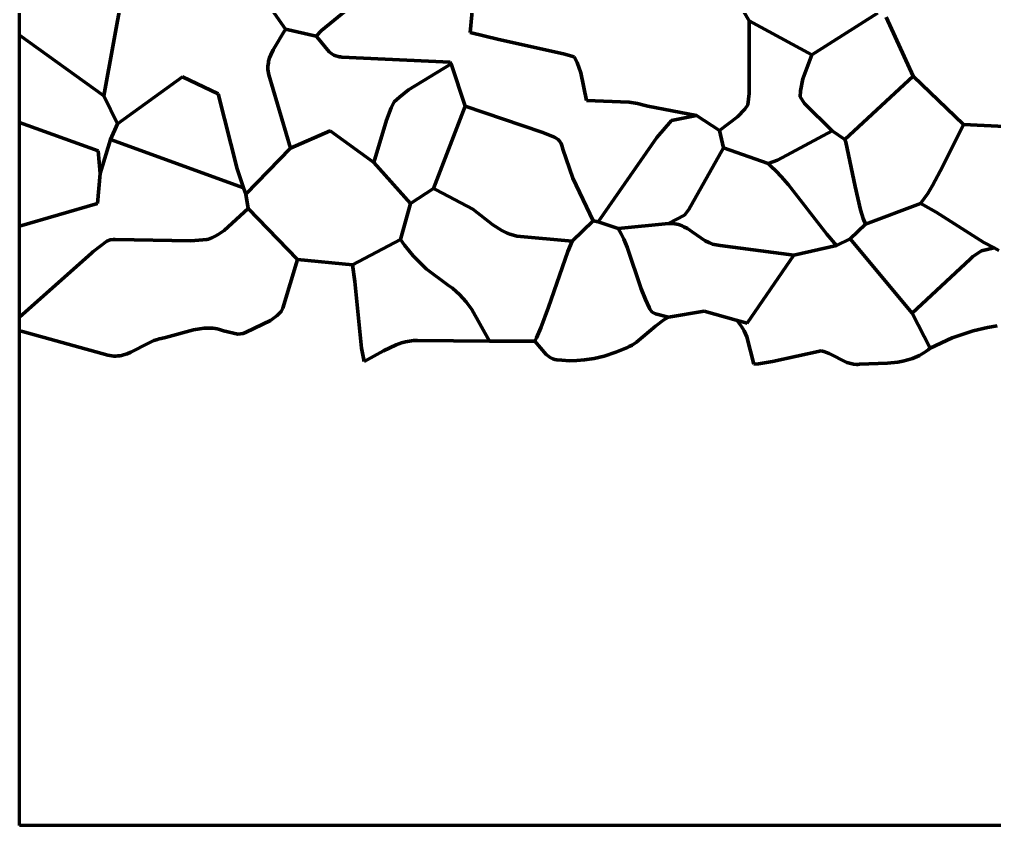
# Model space of a CAD drawing. Header units: millimetres. Extents: x 0 to 10.4, y 0 to 7.8.
# Drawn here: x 0 to 3.402, y 0 to 2.813 of the extents above; entities that cross this region are included whole.
import ezdxf

# ---------------------------------------------------------------- set-up
doc = ezdxf.new("R2010")
doc.units = ezdxf.units.MM
for name, color, linetype, lineweight in [('color#0e0e0eff', 7, 'CONTINUOUS', 100), ('color#171717ff', 7, 'CONTINUOUS', 100), ('color#181818ff', 7, 'CONTINUOUS', 100), ('color#1a1a1aff', 7, 'CONTINUOUS', 100), ('color#1c1c1cff', 7, 'CONTINUOUS', 100), ('color#1f1f1fff', 7, 'CONTINUOUS', 100), ('color#222222ff', 7, 'CONTINUOUS', 100), ('color#242424ff', 7, 'CONTINUOUS', 100), ('color#2a2a2aff', 7, 'CONTINUOUS', 100), ('color#2c2c2cff', 7, 'CONTINUOUS', 100), ('color#2e2e2eff', 7, 'CONTINUOUS', 100), ('color#323232ff', 7, 'CONTINUOUS', 100), ('color#353535ff', 7, 'CONTINUOUS', 100), ('color#383838ff', 7, 'CONTINUOUS', 100), ('color#3c3c3cff', 7, 'CONTINUOUS', 100), ('color#3e3e3eff', 7, 'CONTINUOUS', 100), ('color#424242ff', 7, 'CONTINUOUS', 100), ('color#464646ff', 7, 'CONTINUOUS', 100), ('color#474747ff', 7, 'CONTINUOUS', 100), ('color#494949ff', 7, 'CONTINUOUS', 100), ('color#4a4a4aff', 7, 'CONTINUOUS', 100), ('color#555555ff', 7, 'CONTINUOUS', 100), ('color#585858ff', 7, 'CONTINUOUS', 100), ('color#606060ff', 7, 'CONTINUOUS', 100), ('color#626262ff', 7, 'CONTINUOUS', 100), ('color#737373ff', 7, 'CONTINUOUS', 100)]:
    doc.layers.add(name, color=color, linetype=linetype, lineweight=lineweight)

msp = doc.modelspace()

# ---------------------------------------------------------------- linework, layer by layer
at = {"layer": 'color#0e0e0eff'}
for p, q in [((0.9182, 1.8061), (0.9704, 1.9756)), ((0.9704, 1.9756), (1.1619, 1.9575)), ((1.1619, 1.9575), (1.1699, 1.8993)), ((1.1699, 1.8993), (1.1936, 1.6657)), ((0.9128, 1.7941), (0.9182, 1.8061)), ((0.8758, 1.7622), (0.8992, 1.78)), ((0.8992, 1.78), (0.9128, 1.7941)), ((2.2478, 1.765), (2.2638, 1.7743)), ((2.2638, 1.7743), (2.3886, 1.7951)), ((2.3886, 1.7951), (2.5005, 1.7642)), ((0.6294, 1.7342), (0.6445, 1.7359)), ((0.6445, 1.7359), (0.6597, 1.7365)), ((0.6597, 1.7365), (0.6672, 1.7363)), ((0.6672, 1.7363), (0.6747, 1.7357)), ((0.6747, 1.7357), (0.6823, 1.7348)), ((0.7914, 1.7215), (0.8758, 1.7622)), ((2.1532, 1.6871), (2.2185, 1.7429)), ((2.2185, 1.7429), (2.2478, 1.765)), ((2.5005, 1.7642), (2.5046, 1.7599)), ((2.5046, 1.7599), (2.5123, 1.751)), ((2.5123, 1.751), (2.5191, 1.7416)), ((2.5191, 1.7416), (2.528, 1.7268)), ((3.3272, 1.7272), (3.3771, 1.7388)), ((3.3771, 1.7388), (3.4108, 1.7436)), ((0, 0), (0, 1.7262)), ((0, 1.7262), (0.0108, 1.7238)), ((0.0108, 1.7238), (0.3084, 1.6416)), ((0.4945, 1.7002), (0.5092, 1.7034)), ((0.5092, 1.7034), (0.6067, 1.73)), ((0.6067, 1.73), (0.6294, 1.7342)), ((0.6823, 1.7348), (0.6898, 1.7335)), ((0.6898, 1.7335), (0.6973, 1.7317)), ((0.6973, 1.7317), (0.7048, 1.7295)), ((0.7048, 1.7295), (0.7123, 1.7269)), ((0.7123, 1.7269), (0.7614, 1.7152)), ((0.7614, 1.7152), (0.7807, 1.7172)), ((0.7807, 1.7172), (0.7914, 1.7215)), ((2.528, 1.7268), (2.5376, 1.706)), ((2.5376, 1.706), (2.5619, 1.6105)), ((3.1767, 1.6661), (3.2543, 1.7019)), ((3.2543, 1.7019), (3.3272, 1.7272)), ((0.3879, 1.6519), (0.4495, 1.684)), ((0.4495, 1.684), (0.4684, 1.6924)), ((0.4684, 1.6924), (0.4813, 1.6969)), ((0.4813, 1.6969), (0.4878, 1.6987)), ((0.4878, 1.6987), (0.4945, 1.7002)), ((1.2695, 1.6569), (1.3136, 1.6781)), ((1.3136, 1.6781), (1.3332, 1.6849)), ((1.3332, 1.6849), (1.3466, 1.6885)), ((1.3466, 1.6885), (1.3603, 1.691)), ((1.3603, 1.691), (1.3742, 1.6925)), ((1.3742, 1.6925), (1.3813, 1.6928)), ((1.3813, 1.6928), (1.3885, 1.6927)), ((1.3885, 1.6927), (1.6401, 1.6902)), ((1.6401, 1.6902), (1.7976, 1.6907)), ((1.7976, 1.6907), (1.8375, 1.6444)), ((2.081, 1.6519), (2.1212, 1.6688)), ((2.1212, 1.6688), (2.1269, 1.6714)), ((2.1269, 1.6714), (2.1378, 1.6772)), ((2.1378, 1.6772), (2.1532, 1.6871)), ((0.3084, 1.6416), (0.3155, 1.64)), ((0.3155, 1.64), (0.3226, 1.639)), ((0.3226, 1.639), (0.3295, 1.6385)), ((0.3295, 1.6385), (0.3363, 1.6385)), ((0.3363, 1.6385), (0.343, 1.6389)), ((0.343, 1.6389), (0.3496, 1.6398)), ((0.3496, 1.6398), (0.3562, 1.641)), ((0.3562, 1.641), (0.3626, 1.6426)), ((0.3626, 1.6426), (0.3754, 1.6467)), ((0.3754, 1.6467), (0.3879, 1.6519)), ((1.1936, 1.6657), (1.2021, 1.6195)), ((1.2021, 1.6195), (1.2695, 1.6569)), ((1.8375, 1.6444), (1.8515, 1.6338)), ((1.8515, 1.6338), (1.8609, 1.6292)), ((2.0054, 1.6303), (2.0394, 1.6384)), ((2.0394, 1.6384), (2.081, 1.6519)), ((2.6276, 1.6196), (2.7974, 1.6573)), ((2.7974, 1.6573), (2.8068, 1.655)), ((2.8068, 1.655), (2.8251, 1.648)), ((2.8251, 1.648), (2.8868, 1.6167)), ((3.1157, 1.6301), (3.1239, 1.6332)), ((3.1239, 1.6332), (3.1319, 1.6367)), ((3.1319, 1.6367), (3.1398, 1.6405)), ((3.1398, 1.6405), (3.1476, 1.6447)), ((3.1476, 1.6447), (3.1551, 1.6494)), ((3.1551, 1.6494), (3.1625, 1.6545)), ((3.1625, 1.6545), (3.1697, 1.66)), ((3.1697, 1.66), (3.1767, 1.6661)), ((1.8609, 1.6292), (1.8677, 1.627)), ((1.8677, 1.627), (1.8751, 1.6257)), ((1.8751, 1.6257), (1.8925, 1.6237)), ((1.8925, 1.6237), (1.9186, 1.6223)), ((1.9186, 1.6223), (1.9448, 1.6227)), ((1.9448, 1.6227), (1.9709, 1.6249)), ((1.9709, 1.6249), (2.0054, 1.6303)), ((2.5619, 1.6105), (2.5785, 1.6119)), ((2.5785, 1.6119), (2.6276, 1.6196)), ((2.8868, 1.6167), (2.9007, 1.6123)), ((2.9007, 1.6123), (2.9102, 1.6103)), ((2.9102, 1.6103), (2.9201, 1.6095)), ((2.9201, 1.6095), (2.9252, 1.6095)), ((2.9252, 1.6095), (2.9303, 1.6098)), ((2.9303, 1.6098), (3.0286, 1.614)), ((3.0286, 1.614), (3.0643, 1.6178)), ((3.0643, 1.6178), (3.0818, 1.6208)), ((3.0818, 1.6208), (3.0989, 1.6249)), ((3.0989, 1.6249), (3.1074, 1.6273)), ((3.1074, 1.6273), (3.1157, 1.6301)), ((10.4167, 0), (0, 0))]:
    msp.add_line(p, q, dxfattribs=at)
at = {"layer": 'color#171717ff'}
for p, q in [((0.7136, 2.0772), (0.7982, 2.1531)), ((0.7982, 2.1531), (0.9704, 1.9756)), ((0.6931, 2.0629), (0.7136, 2.0772)), ((0.3042, 2.0398), (0.3166, 2.0441)), ((0.3166, 2.0441), (0.3267, 2.0454)), ((0.3267, 2.0454), (0.3337, 2.0453)), ((0.3337, 2.0453), (0.5982, 2.0411)), ((0.5982, 2.0411), (0.6532, 2.0451)), ((0.6532, 2.0451), (0.6593, 2.0469)), ((0.6593, 2.0469), (0.6711, 2.0514)), ((0.6711, 2.0514), (0.6823, 2.0567)), ((0.6823, 2.0567), (0.6931, 2.0629)), ((0.2559, 2.0025), (0.3042, 2.0398)), ((0, 1.7738), (0.2509, 1.9983)), ((0.2509, 1.9983), (0.2559, 2.0025)), ((0.9704, 1.9756), (0.9182, 1.8061)), ((0.9182, 1.8061), (0.9128, 1.7941)), ((0, 1.7262), (0, 1.7738)), ((0.8992, 1.78), (0.8758, 1.7622)), ((0.9128, 1.7941), (0.8992, 1.78)), ((0.6445, 1.7359), (0.6294, 1.7342)), ((0.6597, 1.7365), (0.6445, 1.7359)), ((0.6672, 1.7363), (0.6597, 1.7365)), ((0.6747, 1.7357), (0.6672, 1.7363)), ((0.6823, 1.7348), (0.6747, 1.7357)), ((0.8758, 1.7622), (0.7914, 1.7215)), ((0.0108, 1.7238), (0, 1.7262)), ((0.3084, 1.6416), (0.0108, 1.7238)), ((0.5092, 1.7034), (0.4945, 1.7002)), ((0.6067, 1.73), (0.5092, 1.7034)), ((0.6294, 1.7342), (0.6067, 1.73)), ((0.6898, 1.7335), (0.6823, 1.7348)), ((0.6973, 1.7317), (0.6898, 1.7335)), ((0.7048, 1.7295), (0.6973, 1.7317)), ((0.7123, 1.7269), (0.7048, 1.7295)), ((0.7614, 1.7152), (0.7123, 1.7269)), ((0.7807, 1.7172), (0.7614, 1.7152)), ((0.7914, 1.7215), (0.7807, 1.7172)), ((0.4495, 1.684), (0.3879, 1.6519)), ((0.4684, 1.6924), (0.4495, 1.684)), ((0.4813, 1.6969), (0.4684, 1.6924)), ((0.4878, 1.6987), (0.4813, 1.6969)), ((0.4945, 1.7002), (0.4878, 1.6987)), ((0.3155, 1.64), (0.3084, 1.6416)), ((0.3226, 1.639), (0.3155, 1.64)), ((0.3295, 1.6385), (0.3226, 1.639)), ((0.3363, 1.6385), (0.3295, 1.6385)), ((0.343, 1.6389), (0.3363, 1.6385)), ((0.3496, 1.6398), (0.343, 1.6389)), ((0.3562, 1.641), (0.3496, 1.6398)), ((0.3626, 1.6426), (0.3562, 1.641)), ((0.3754, 1.6467), (0.3626, 1.6426)), ((0.3879, 1.6519), (0.3754, 1.6467))]:
    msp.add_line(p, q, dxfattribs=at)
at = {"layer": 'color#181818ff'}
for p, q in [((1.1619, 1.9575), (1.3288, 2.0449)), ((1.3288, 2.0449), (1.3427, 2.0251)), ((2.8501, 2.0249), (2.8987, 2.0475)), ((2.8987, 2.0475), (3.114, 1.7889)), ((1.3427, 2.0251), (1.3734, 1.988)), ((2.7014, 1.9907), (2.8501, 2.0249)), ((1.3734, 1.988), (1.4193, 1.9433)), ((2.5386, 1.7536), (2.7014, 1.9907)), ((1.1699, 1.8993), (1.1619, 1.9575)), ((1.4193, 1.9433), (1.4963, 1.8851)), ((1.1936, 1.6657), (1.1699, 1.8993)), ((1.4963, 1.8851), (1.5034, 1.8803)), ((1.5034, 1.8803), (1.5103, 1.8752)), ((1.5103, 1.8752), (1.5233, 1.8644)), ((1.5233, 1.8644), (1.5356, 1.8529)), ((1.5356, 1.8529), (1.5472, 1.8407)), ((1.5472, 1.8407), (1.558, 1.8279)), ((1.558, 1.8279), (1.578, 1.8008)), ((1.578, 1.8008), (1.6401, 1.6902)), ((3.114, 1.7889), (3.1767, 1.6661)), ((2.5046, 1.7599), (2.5005, 1.7642)), ((2.5005, 1.7642), (2.5386, 1.7536)), ((2.5123, 1.751), (2.5046, 1.7599)), ((2.5191, 1.7416), (2.5123, 1.751)), ((2.528, 1.7268), (2.5191, 1.7416)), ((2.5376, 1.706), (2.528, 1.7268)), ((2.5619, 1.6105), (2.5376, 1.706)), ((1.3136, 1.6781), (1.2695, 1.6569)), ((1.3332, 1.6849), (1.3136, 1.6781)), ((1.3466, 1.6885), (1.3332, 1.6849)), ((1.3603, 1.691), (1.3466, 1.6885)), ((1.3742, 1.6925), (1.3603, 1.691)), ((1.3813, 1.6928), (1.3742, 1.6925)), ((1.3885, 1.6927), (1.3813, 1.6928)), ((1.6401, 1.6902), (1.3885, 1.6927)), ((1.2021, 1.6195), (1.1936, 1.6657)), ((1.2695, 1.6569), (1.2021, 1.6195)), ((2.7974, 1.6573), (2.6276, 1.6196)), ((2.8068, 1.655), (2.7974, 1.6573)), ((2.8251, 1.648), (2.8068, 1.655)), ((2.8868, 1.6167), (2.8251, 1.648)), ((3.1239, 1.6332), (3.1157, 1.6301)), ((3.1319, 1.6367), (3.1239, 1.6332)), ((3.1398, 1.6405), (3.1319, 1.6367)), ((3.1476, 1.6447), (3.1398, 1.6405)), ((3.1551, 1.6494), (3.1476, 1.6447)), ((3.1625, 1.6545), (3.1551, 1.6494)), ((3.1697, 1.66), (3.1625, 1.6545)), ((3.1767, 1.6661), (3.1697, 1.66)), ((2.5785, 1.6119), (2.5619, 1.6105)), ((2.6276, 1.6196), (2.5785, 1.6119)), ((2.9007, 1.6123), (2.8868, 1.6167)), ((2.9102, 1.6103), (2.9007, 1.6123)), ((2.9201, 1.6095), (2.9102, 1.6103)), ((2.9252, 1.6095), (2.9201, 1.6095)), ((2.9303, 1.6098), (2.9252, 1.6095)), ((3.0286, 1.614), (2.9303, 1.6098)), ((3.0643, 1.6178), (3.0286, 1.614)), ((3.0818, 1.6208), (3.0643, 1.6178)), ((3.0989, 1.6249), (3.0818, 1.6208)), ((3.1074, 1.6273), (3.0989, 1.6249)), ((3.1157, 1.6301), (3.1074, 1.6273))]:
    msp.add_line(p, q, dxfattribs=at)
at = {"layer": 'color#1a1a1aff'}
for p, q in [((1.9283, 2.0392), (2.0019, 2.1109)), ((2.0019, 2.1109), (2.0185, 2.1073)), ((2.0185, 2.1073), (2.0891, 2.0834)), ((2.0891, 2.0834), (2.0991, 2.0654)), ((2.0991, 2.0654), (2.1081, 2.047)), ((2.1081, 2.047), (2.1201, 2.0189)), ((1.9131, 2.0038), (1.9283, 2.0392)), ((2.1201, 2.0189), (2.1693, 1.8737)), ((1.8462, 1.8096), (1.9131, 2.0038)), ((2.1693, 1.8737), (2.184, 1.8357)), ((1.819, 1.7375), (1.8462, 1.8096)), ((2.184, 1.8357), (2.1969, 1.8079)), ((2.1969, 1.8079), (2.1992, 1.8025)), ((2.1992, 1.8025), (2.2022, 1.7979)), ((2.2022, 1.7979), (2.2076, 1.7923)), ((2.2076, 1.7923), (2.2188, 1.7856)), ((2.2188, 1.7856), (2.2638, 1.7743)), ((2.2638, 1.7743), (2.2478, 1.765)), ((1.8033, 1.7023), (1.819, 1.7375)), ((2.2185, 1.7429), (2.1532, 1.6871)), ((2.2478, 1.765), (2.2185, 1.7429)), ((1.7976, 1.6907), (1.8033, 1.7023)), ((1.8375, 1.6444), (1.7976, 1.6907)), ((2.1212, 1.6688), (2.081, 1.6519)), ((2.1269, 1.6714), (2.1212, 1.6688)), ((2.1378, 1.6772), (2.1269, 1.6714)), ((2.1532, 1.6871), (2.1378, 1.6772)), ((1.8515, 1.6338), (1.8375, 1.6444)), ((1.8609, 1.6292), (1.8515, 1.6338)), ((2.0394, 1.6384), (2.0054, 1.6303)), ((2.081, 1.6519), (2.0394, 1.6384)), ((1.8677, 1.627), (1.8609, 1.6292)), ((1.8751, 1.6257), (1.8677, 1.627)), ((1.8925, 1.6237), (1.8751, 1.6257)), ((1.9186, 1.6223), (1.8925, 1.6237)), ((1.9448, 1.6227), (1.9186, 1.6223)), ((1.9709, 1.6249), (1.9448, 1.6227)), ((2.0054, 1.6303), (1.9709, 1.6249))]:
    msp.add_line(p, q, dxfattribs=at)
at = {"layer": 'color#1c1c1cff'}
for p, q in [((0.946, 2.3648), (1.0837, 2.4252)), ((1.0837, 2.4252), (1.236, 2.3137)), ((0.7902, 2.2036), (0.946, 2.3648)), ((1.236, 2.3137), (1.3638, 2.1709)), ((0.7982, 2.1531), (0.7902, 2.2036)), ((0.9704, 1.9756), (0.7982, 2.1531)), ((1.3638, 2.1709), (1.3288, 2.0449)), ((1.3288, 2.0449), (1.1619, 1.9575)), ((1.1619, 1.9575), (0.9704, 1.9756))]:
    msp.add_line(p, q, dxfattribs=at)
at = {"layer": 'color#1f1f1fff'}
for p, q in [((2.0891, 2.0834), (2.2648, 2.1008)), ((2.0991, 2.0654), (2.0891, 2.0834)), ((2.2648, 2.1008), (2.2722, 2.1012)), ((2.2722, 2.1012), (2.2794, 2.1011)), ((2.2794, 2.1011), (2.2863, 2.1004)), ((2.2863, 2.1004), (2.293, 2.0992)), ((2.293, 2.0992), (2.2996, 2.0975)), ((2.2996, 2.0975), (2.306, 2.0954)), ((2.306, 2.0954), (2.3122, 2.0929)), ((2.3122, 2.0929), (2.3183, 2.0901)), ((2.3183, 2.0901), (2.3302, 2.0836)), ((2.3302, 2.0836), (2.3473, 2.0724)), ((2.1081, 2.047), (2.0991, 2.0654)), ((2.1201, 2.0189), (2.1081, 2.047)), ((2.3473, 2.0724), (2.3928, 2.0411)), ((2.3928, 2.0411), (2.4049, 2.0348)), ((2.1693, 1.8737), (2.1201, 2.0189)), ((2.4049, 2.0348), (2.4111, 2.0321)), ((2.4111, 2.0321), (2.4175, 2.0297)), ((2.4175, 2.0297), (2.424, 2.0278)), ((2.424, 2.0278), (2.4307, 2.0263)), ((2.4307, 2.0263), (2.4376, 2.0252)), ((2.4376, 2.0252), (2.4447, 2.0247)), ((2.4447, 2.0247), (2.7014, 1.9907)), ((2.7014, 1.9907), (2.5386, 1.7536)), ((2.184, 1.8357), (2.1693, 1.8737)), ((2.1969, 1.8079), (2.184, 1.8357)), ((2.1992, 1.8025), (2.1969, 1.8079)), ((2.2022, 1.7979), (2.1992, 1.8025)), ((2.2076, 1.7923), (2.2022, 1.7979)), ((2.2188, 1.7856), (2.2076, 1.7923)), ((2.2638, 1.7743), (2.2188, 1.7856)), ((2.3886, 1.7951), (2.2638, 1.7743)), ((2.5005, 1.7642), (2.3886, 1.7951)), ((2.5386, 1.7536), (2.5005, 1.7642))]:
    msp.add_line(p, q, dxfattribs=at)
at = {"layer": 'color#222222ff'}
for p, q in [((1.3638, 2.1709), (1.444, 2.2234)), ((1.444, 2.2234), (1.4539, 2.2193)), ((1.4539, 2.2193), (1.5817, 2.1509)), ((1.3288, 2.0449), (1.3638, 2.1709)), ((1.5817, 2.1509), (1.6511, 2.0967)), ((1.6511, 2.0967), (1.6826, 2.0763)), ((1.6826, 2.0763), (1.6993, 2.0682)), ((1.3427, 2.0251), (1.3288, 2.0449)), ((1.6993, 2.0682), (1.7109, 2.0637)), ((1.7109, 2.0637), (1.723, 2.0602)), ((1.723, 2.0602), (1.7355, 2.0576)), ((1.7355, 2.0576), (1.9283, 2.0392)), ((1.3734, 1.988), (1.3427, 2.0251)), ((1.9283, 2.0392), (1.9131, 2.0038)), ((1.4193, 1.9433), (1.3734, 1.988)), ((1.9131, 2.0038), (1.8462, 1.8096)), ((1.4963, 1.8851), (1.4193, 1.9433)), ((1.5034, 1.8803), (1.4963, 1.8851)), ((1.5103, 1.8752), (1.5034, 1.8803)), ((1.5233, 1.8644), (1.5103, 1.8752)), ((1.5356, 1.8529), (1.5233, 1.8644)), ((1.5472, 1.8407), (1.5356, 1.8529)), ((1.558, 1.8279), (1.5472, 1.8407)), ((1.578, 1.8008), (1.558, 1.8279)), ((1.8462, 1.8096), (1.819, 1.7375)), ((1.6401, 1.6902), (1.578, 1.8008)), ((1.819, 1.7375), (1.8033, 1.7023)), ((1.8033, 1.7023), (1.7976, 1.6907)), ((1.7976, 1.6907), (1.6401, 1.6902))]:
    msp.add_line(p, q, dxfattribs=at)
at = {"layer": 'color#242424ff'}
for p, q in [((0.2812, 2.2759), (0.3178, 2.3944)), ((0.3178, 2.3944), (0.7817, 2.2255)), ((0.2724, 2.1711), (0.2812, 2.2759)), ((0.7817, 2.2255), (0.7902, 2.2036)), ((0.7902, 2.2036), (0.7982, 2.1531)), ((0, 2.0919), (0.2724, 2.1711)), ((0.7982, 2.1531), (0.7136, 2.0772)), ((0, 1.7738), (0, 2.0919)), ((0.7136, 2.0772), (0.6931, 2.0629)), ((0.3166, 2.0441), (0.3042, 2.0398)), ((0.3267, 2.0454), (0.3166, 2.0441)), ((0.3337, 2.0453), (0.3267, 2.0454)), ((0.5982, 2.0411), (0.3337, 2.0453)), ((0.6532, 2.0451), (0.5982, 2.0411)), ((0.6593, 2.0469), (0.6532, 2.0451)), ((0.6711, 2.0514), (0.6593, 2.0469)), ((0.6823, 2.0567), (0.6711, 2.0514)), ((0.6931, 2.0629), (0.6823, 2.0567)), ((0.3042, 2.0398), (0.2559, 2.0025)), ((3.3561, 2.006), (3.4011, 2.0165)), ((3.4011, 2.0165), (3.4174, 2.0074)), ((0.2509, 1.9983), (0, 1.7738)), ((0.2559, 2.0025), (0.2509, 1.9983)), ((3.114, 1.7889), (3.3163, 1.9768)), ((3.3163, 1.9768), (3.3257, 1.9865)), ((3.3257, 1.9865), (3.3561, 2.006)), ((3.1767, 1.6661), (3.114, 1.7889)), ((3.3771, 1.7388), (3.3272, 1.7272)), ((3.4108, 1.7436), (3.3771, 1.7388)), ((3.2543, 1.7019), (3.1767, 1.6661)), ((3.3272, 1.7272), (3.2543, 1.7019))]:
    msp.add_line(p, q, dxfattribs=at)
at = {"layer": 'color#2a2a2aff'}
for p, q in [((1.3574, 2.5683), (1.5055, 2.6581)), ((1.5055, 2.6581), (1.5548, 2.5112)), ((1.3254, 2.5424), (1.3574, 2.5683)), ((1.2972, 2.5047), (1.3075, 2.5254)), ((1.3075, 2.5254), (1.3254, 2.5424)), ((1.2805, 2.4617), (1.2972, 2.5047)), ((1.5548, 2.5112), (1.444, 2.2234)), ((1.236, 2.3137), (1.2805, 2.4617)), ((1.3638, 2.1709), (1.236, 2.3137)), ((1.444, 2.2234), (1.3638, 2.1709))]:
    msp.add_line(p, q, dxfattribs=at)
at = {"layer": 'color#2c2c2cff'}
for p, q in [((2.9511, 2.0989), (3.1433, 2.1709)), ((3.1433, 2.1709), (3.1526, 2.1662)), ((3.1526, 2.1662), (3.1977, 2.1408)), ((3.1977, 2.1408), (3.3642, 2.0355)), ((2.8987, 2.0475), (2.9511, 2.0989)), ((3.114, 1.7889), (2.8987, 2.0475)), ((3.4011, 2.0165), (3.3561, 2.006)), ((3.3642, 2.0355), (3.4011, 2.0165)), ((3.3163, 1.9768), (3.114, 1.7889)), ((3.3257, 1.9865), (3.3163, 1.9768)), ((3.3561, 2.006), (3.3257, 1.9865))]:
    msp.add_line(p, q, dxfattribs=at)
at = {"layer": 'color#2e2e2eff'}
for p, q in [((2.3358, 2.1496), (2.456, 2.3654)), ((2.456, 2.3654), (2.6122, 2.3105)), ((2.6122, 2.3105), (2.6216, 2.3018)), ((2.6216, 2.3018), (2.6398, 2.2837)), ((2.6398, 2.2837), (2.6574, 2.2651)), ((2.6574, 2.2651), (2.6826, 2.2361)), ((2.6826, 2.2361), (2.8166, 2.0638)), ((2.3204, 2.1308), (2.3358, 2.1496)), ((2.2648, 2.1008), (2.3204, 2.1308)), ((2.2722, 2.1012), (2.2648, 2.1008)), ((2.2794, 2.1011), (2.2722, 2.1012)), ((2.2863, 2.1004), (2.2794, 2.1011)), ((2.293, 2.0992), (2.2863, 2.1004)), ((2.2996, 2.0975), (2.293, 2.0992)), ((2.306, 2.0954), (2.2996, 2.0975)), ((2.3122, 2.0929), (2.306, 2.0954)), ((2.3183, 2.0901), (2.3122, 2.0929)), ((2.3302, 2.0836), (2.3183, 2.0901)), ((2.3473, 2.0724), (2.3302, 2.0836)), ((2.3928, 2.0411), (2.3473, 2.0724)), ((2.4049, 2.0348), (2.3928, 2.0411)), ((2.8166, 2.0638), (2.8501, 2.0249)), ((2.4111, 2.0321), (2.4049, 2.0348)), ((2.4175, 2.0297), (2.4111, 2.0321)), ((2.424, 2.0278), (2.4175, 2.0297)), ((2.4307, 2.0263), (2.424, 2.0278)), ((2.4376, 2.0252), (2.4307, 2.0263)), ((2.4447, 2.0247), (2.4376, 2.0252)), ((2.7014, 1.9907), (2.4447, 2.0247)), ((2.8501, 2.0249), (2.7014, 1.9907))]:
    msp.add_line(p, q, dxfattribs=at)
at = {"layer": 'color#323232ff'}
for p, q in [((1.444, 2.2234), (1.5548, 2.5112)), ((1.5548, 2.5112), (1.8219, 2.4199)), ((1.8219, 2.4199), (1.8664, 2.4027)), ((1.8664, 2.4027), (1.8793, 2.3942)), ((1.8793, 2.3942), (1.8855, 2.3877)), ((1.8855, 2.3877), (1.8889, 2.3826)), ((1.8889, 2.3826), (1.8915, 2.3768)), ((1.8915, 2.3768), (1.8933, 2.3702)), ((1.8933, 2.3702), (1.8958, 2.3608)), ((1.8958, 2.3608), (1.9301, 2.2596)), ((1.9301, 2.2596), (2.0019, 2.1109)), ((1.4539, 2.2193), (1.444, 2.2234)), ((1.5817, 2.1509), (1.4539, 2.2193)), ((1.6511, 2.0967), (1.5817, 2.1509)), ((2.0019, 2.1109), (1.9283, 2.0392)), ((1.6826, 2.0763), (1.6511, 2.0967)), ((1.6993, 2.0682), (1.6826, 2.0763)), ((1.7109, 2.0637), (1.6993, 2.0682)), ((1.723, 2.0602), (1.7109, 2.0637)), ((1.7355, 2.0576), (1.723, 2.0602)), ((1.9283, 2.0392), (1.7355, 2.0576))]:
    msp.add_line(p, q, dxfattribs=at)
at = {"layer": 'color#353535ff'}
for p, q in [((0.3422, 2.4494), (0.5686, 2.6137)), ((0.5686, 2.6137), (0.6936, 2.5543)), ((0.6936, 2.5543), (0.7597, 2.2924)), ((0.3178, 2.3944), (0.3422, 2.4494)), ((0.7817, 2.2255), (0.3178, 2.3944)), ((0.7597, 2.2924), (0.7817, 2.2255))]:
    msp.add_line(p, q, dxfattribs=at)
at = {"layer": 'color#383838ff'}
for p, q in [((0.9282, 2.7798), (0.8245, 2.9271)), ((1.232, 2.9216), (1.0539, 2.7745)), ((1.0351, 2.7554), (0.9282, 2.7798)), ((1.0539, 2.7745), (1.0351, 2.7554)), ((2.2239, 2.4011), (2.2752, 2.4612)), ((2.2752, 2.4612), (2.3619, 2.4781)), ((2.3619, 2.4781), (2.4421, 2.4263)), ((2.4421, 2.4263), (2.456, 2.3654)), ((2.0185, 2.1073), (2.2239, 2.4011)), ((2.456, 2.3654), (2.3358, 2.1496)), ((2.3358, 2.1496), (2.3204, 2.1308)), ((2.3204, 2.1308), (2.2648, 2.1008)), ((2.0891, 2.0834), (2.0185, 2.1073)), ((2.2648, 2.1008), (2.0891, 2.0834))]:
    msp.add_line(p, q, dxfattribs=at)
at = {"layer": 'color#3c3c3cff'}
for p, q in [((0, 2.7585), (0.294, 2.5466)), ((0, 2.4541), (0, 2.7585)), ((0.294, 2.5466), (0.3422, 2.4494)), ((0.2748, 2.3548), (0, 2.4541)), ((0.3422, 2.4494), (0.3178, 2.3944)), ((0.3178, 2.3944), (0.2812, 2.2759)), ((0.2812, 2.2759), (0.2748, 2.3548))]:
    msp.add_line(p, q, dxfattribs=at)
at = {"layer": 'color#3e3e3eff'}
for p, q in [((0.8845, 2.7069), (0.9282, 2.7798)), ((0.9282, 2.7798), (1.0351, 2.7554)), ((1.0351, 2.7554), (1.0377, 2.7524)), ((1.0377, 2.7524), (1.0801, 2.7009)), ((0.8725, 2.6794), (0.8767, 2.6905)), ((0.8767, 2.6905), (0.8845, 2.7069)), ((1.0801, 2.7009), (1.0895, 2.6933)), ((1.0895, 2.6933), (1.0963, 2.6892)), ((1.0963, 2.6892), (1.1037, 2.686)), ((0.8668, 2.6507), (0.8673, 2.6565)), ((0.8673, 2.6565), (0.8682, 2.6623)), ((0.8682, 2.6623), (0.8693, 2.6681)), ((0.8693, 2.6681), (0.8725, 2.6794)), ((1.1037, 2.686), (1.1115, 2.6837)), ((1.1115, 2.6837), (1.1157, 2.683)), ((1.1157, 2.683), (1.12, 2.6825)), ((1.12, 2.6825), (1.1245, 2.6824)), ((1.1245, 2.6824), (1.5028, 2.6644)), ((1.5055, 2.6581), (1.3574, 2.5683)), ((1.5028, 2.6644), (1.5055, 2.6581)), ((0.8667, 2.6448), (0.8668, 2.6507)), ((0.867, 2.6388), (0.8667, 2.6448)), ((0.8676, 2.6327), (0.867, 2.6388)), ((0.8687, 2.6266), (0.8676, 2.6327)), ((0.8702, 2.6205), (0.8687, 2.6266)), ((0.946, 2.3648), (0.8702, 2.6205)), ((1.3574, 2.5683), (1.3254, 2.5424)), ((1.3075, 2.5254), (1.2972, 2.5047)), ((1.3254, 2.5424), (1.3075, 2.5254)), ((1.2972, 2.5047), (1.2805, 2.4617)), ((1.2805, 2.4617), (1.236, 2.3137)), ((1.0837, 2.4252), (0.946, 2.3648)), ((1.236, 2.3137), (1.0837, 2.4252))]:
    msp.add_line(p, q, dxfattribs=at)
at = {"layer": 'color#424242ff'}
for p, q in [((2.6446, 2.3229), (2.8356, 2.4242)), ((2.8356, 2.4242), (2.8801, 2.3949)), ((3.2212, 2.301), (3.2933, 2.4471)), ((3.2933, 2.4471), (3.4383, 2.4393)), ((2.8801, 2.3949), (2.883, 2.3848)), ((2.883, 2.3848), (2.9153, 2.2305)), ((2.6122, 2.3105), (2.6446, 2.3229)), ((2.6216, 2.3018), (2.6122, 2.3105)), ((2.6398, 2.2837), (2.6216, 2.3018)), ((2.6574, 2.2651), (2.6398, 2.2837)), ((3.1859, 2.2337), (3.2212, 2.301)), ((2.6826, 2.2361), (2.6574, 2.2651)), ((2.8166, 2.0638), (2.6826, 2.2361)), ((2.9153, 2.2305), (2.9343, 2.1487)), ((3.1688, 2.2061), (3.1859, 2.2337)), ((3.1433, 2.1709), (3.1565, 2.1882)), ((3.1565, 2.1882), (3.1688, 2.2061)), ((2.9343, 2.1487), (2.9438, 2.1187)), ((3.1526, 2.1662), (3.1433, 2.1709)), ((3.1977, 2.1408), (3.1526, 2.1662)), ((2.9438, 2.1187), (2.9511, 2.0989)), ((3.3642, 2.0355), (3.1977, 2.1408)), ((2.9511, 2.0989), (2.8987, 2.0475)), ((2.8501, 2.0249), (2.8166, 2.0638)), ((2.8987, 2.0475), (2.8501, 2.0249)), ((3.4011, 2.0165), (3.3642, 2.0355)), ((3.4174, 2.0074), (3.4011, 2.0165))]:
    msp.add_line(p, q, dxfattribs=at)
at = {"layer": 'color#464646ff'}
for p, q in [((0, 2.4541), (0.2748, 2.3548)), ((0, 2.0919), (0, 2.4541)), ((0.2748, 2.3548), (0.2812, 2.2759)), ((0.2812, 2.2759), (0.2724, 2.1711)), ((0.2724, 2.1711), (0, 2.0919))]:
    msp.add_line(p, q, dxfattribs=at)
at = {"layer": 'color#474747ff'}
for p, q in [((1.5944, 3.0048), (1.5719, 2.7681)), ((0, 2.7585), (0, 2.9029)), ((0.3623, 2.9188), (0.294, 2.5466)), ((1.0539, 2.7745), (1.232, 2.9216)), ((0.294, 2.5466), (0, 2.7585)), ((1.0351, 2.7554), (1.0539, 2.7745)), ((1.0377, 2.7524), (1.0351, 2.7554)), ((1.5719, 2.7681), (1.6718, 2.7431)), ((1.0801, 2.7009), (1.0377, 2.7524)), ((1.6718, 2.7431), (1.8979, 2.6935)), ((1.0895, 2.6933), (1.0801, 2.7009)), ((1.0963, 2.6892), (1.0895, 2.6933)), ((1.1037, 2.686), (1.0963, 2.6892)), ((1.8979, 2.6935), (1.9349, 2.6827)), ((1.1115, 2.6837), (1.1037, 2.686)), ((1.1157, 2.683), (1.1115, 2.6837)), ((1.12, 2.6825), (1.1157, 2.683)), ((1.1245, 2.6824), (1.12, 2.6825)), ((1.5028, 2.6644), (1.1245, 2.6824)), ((1.5055, 2.6581), (1.5028, 2.6644)), ((1.5548, 2.5112), (1.5055, 2.6581)), ((1.9349, 2.6827), (1.9452, 2.6633)), ((1.9452, 2.6633), (1.9579, 2.6273)), ((1.9579, 2.6273), (1.978, 2.5302)), ((1.978, 2.5302), (2.1273, 2.5252)), ((2.1273, 2.5252), (2.1566, 2.5203)), ((2.1566, 2.5203), (2.1784, 2.5149)), ((1.8219, 2.4199), (1.5548, 2.5112)), ((2.1784, 2.5149), (2.1927, 2.5103)), ((2.1927, 2.5103), (2.3619, 2.4781)), ((2.2752, 2.4612), (2.2239, 2.4011)), ((2.3619, 2.4781), (2.2752, 2.4612)), ((1.8664, 2.4027), (1.8219, 2.4199)), ((1.8793, 2.3942), (1.8664, 2.4027)), ((1.8855, 2.3877), (1.8793, 2.3942)), ((1.8889, 2.3826), (1.8855, 2.3877)), ((1.8915, 2.3768), (1.8889, 2.3826)), ((2.2239, 2.4011), (2.0185, 2.1073)), ((1.8933, 2.3702), (1.8915, 2.3768)), ((1.8958, 2.3608), (1.8933, 2.3702)), ((1.9301, 2.2596), (1.8958, 2.3608)), ((2.0019, 2.1109), (1.9301, 2.2596)), ((2.0185, 2.1073), (2.0019, 2.1109))]:
    msp.add_line(p, q, dxfattribs=at)
at = {"layer": 'color#494949ff'}
for p, q in [((2.5452, 2.8087), (2.7639, 2.69)), ((2.5454, 2.5555), (2.5452, 2.8087)), ((2.7639, 2.69), (2.7334, 2.6058)), ((2.7334, 2.6058), (2.7245, 2.5649)), ((2.5411, 2.5153), (2.5454, 2.5555)), ((2.7245, 2.5649), (2.7233, 2.5438)), ((2.7233, 2.5438), (2.7391, 2.5203)), ((2.7391, 2.5203), (2.8356, 2.4242)), ((2.505, 2.4737), (2.5307, 2.5)), ((2.5307, 2.5), (2.5411, 2.5153)), ((2.4421, 2.4263), (2.505, 2.4737)), ((2.456, 2.3654), (2.4421, 2.4263)), ((2.8356, 2.4242), (2.6446, 2.3229)), ((2.6122, 2.3105), (2.456, 2.3654)), ((2.6446, 2.3229), (2.6122, 2.3105))]:
    msp.add_line(p, q, dxfattribs=at)
at = {"layer": 'color#4a4a4aff'}
for p, q in [((2.8801, 2.3949), (3.1177, 2.6153)), ((3.1177, 2.6153), (3.2933, 2.4471)), ((3.2933, 2.4471), (3.2212, 2.301)), ((2.883, 2.3848), (2.8801, 2.3949)), ((2.9153, 2.2305), (2.883, 2.3848)), ((3.2212, 2.301), (3.1859, 2.2337)), ((2.9343, 2.1487), (2.9153, 2.2305)), ((3.1859, 2.2337), (3.1688, 2.2061)), ((3.1565, 2.1882), (3.1433, 2.1709)), ((3.1688, 2.2061), (3.1565, 2.1882)), ((2.9438, 2.1187), (2.9343, 2.1487)), ((3.1433, 2.1709), (2.9511, 2.0989)), ((2.9511, 2.0989), (2.9438, 2.1187))]:
    msp.add_line(p, q, dxfattribs=at)
at = {"layer": 'color#555555ff'}
for p, q in [((1.5719, 2.7681), (1.5944, 3.0048)), ((2.5087, 2.871), (2.5452, 2.8087)), ((2.5452, 2.8087), (2.5454, 2.5555)), ((1.6718, 2.7431), (1.5719, 2.7681)), ((1.8979, 2.6935), (1.6718, 2.7431)), ((1.9349, 2.6827), (1.8979, 2.6935)), ((1.9452, 2.6633), (1.9349, 2.6827)), ((1.9579, 2.6273), (1.9452, 2.6633)), ((1.978, 2.5302), (1.9579, 2.6273)), ((2.5454, 2.5555), (2.5411, 2.5153)), ((2.1273, 2.5252), (1.978, 2.5302)), ((2.1566, 2.5203), (2.1273, 2.5252)), ((2.1784, 2.5149), (2.1566, 2.5203)), ((2.1927, 2.5103), (2.1784, 2.5149)), ((2.3619, 2.4781), (2.1927, 2.5103)), ((2.5307, 2.5), (2.505, 2.4737)), ((2.5411, 2.5153), (2.5307, 2.5)), ((2.4421, 2.4263), (2.3619, 2.4781)), ((2.505, 2.4737), (2.4421, 2.4263))]:
    msp.add_line(p, q, dxfattribs=at)
at = {"layer": 'color#585858ff'}
for p, q in [((2.7639, 2.69), (2.9939, 2.836)), ((3.0233, 2.8218), (3.1177, 2.6153)), ((2.7334, 2.6058), (2.7639, 2.69)), ((2.7245, 2.5649), (2.7334, 2.6058)), ((3.1177, 2.6153), (2.8801, 2.3949)), ((2.7233, 2.5438), (2.7245, 2.5649)), ((2.7391, 2.5203), (2.7233, 2.5438)), ((2.8356, 2.4242), (2.7391, 2.5203)), ((2.8801, 2.3949), (2.8356, 2.4242))]:
    msp.add_line(p, q, dxfattribs=at)
at = {"layer": 'color#606060ff'}
for p, q in [((2.5452, 2.8087), (2.5087, 2.871)), ((2.9939, 2.836), (2.7639, 2.69)), ((2.7639, 2.69), (2.5452, 2.8087))]:
    msp.add_line(p, q, dxfattribs=at)
at = {"layer": 'color#626262ff'}
for p, q in [((0.8245, 2.9271), (0.9282, 2.7798)), ((0.294, 2.5466), (0.3623, 2.9188)), ((0.9282, 2.7798), (0.8845, 2.7069)), ((0.8767, 2.6905), (0.8725, 2.6794)), ((0.8845, 2.7069), (0.8767, 2.6905)), ((0.8673, 2.6565), (0.8668, 2.6507)), ((0.8682, 2.6623), (0.8673, 2.6565)), ((0.8693, 2.6681), (0.8682, 2.6623)), ((0.8725, 2.6794), (0.8693, 2.6681)), ((0.8668, 2.6507), (0.8667, 2.6448)), ((0.8667, 2.6448), (0.867, 2.6388)), ((0.867, 2.6388), (0.8676, 2.6327)), ((0.8676, 2.6327), (0.8687, 2.6266)), ((0.8687, 2.6266), (0.8702, 2.6205)), ((0.8702, 2.6205), (0.946, 2.3648)), ((0.5686, 2.6137), (0.3422, 2.4494)), ((0.6936, 2.5543), (0.5686, 2.6137)), ((0.7597, 2.2924), (0.6936, 2.5543)), ((0.3422, 2.4494), (0.294, 2.5466)), ((0.946, 2.3648), (0.7902, 2.2036)), ((0.7817, 2.2255), (0.7597, 2.2924)), ((0.7902, 2.2036), (0.7817, 2.2255))]:
    msp.add_line(p, q, dxfattribs=at)
at = {"layer": 'color#737373ff'}
for p, q in [((3.1177, 2.6153), (3.0233, 2.8218)), ((3.2933, 2.4471), (3.1177, 2.6153)), ((3.4383, 2.4393), (3.2933, 2.4471))]:
    msp.add_line(p, q, dxfattribs=at)

doc.saveas('drawing.dxf')
